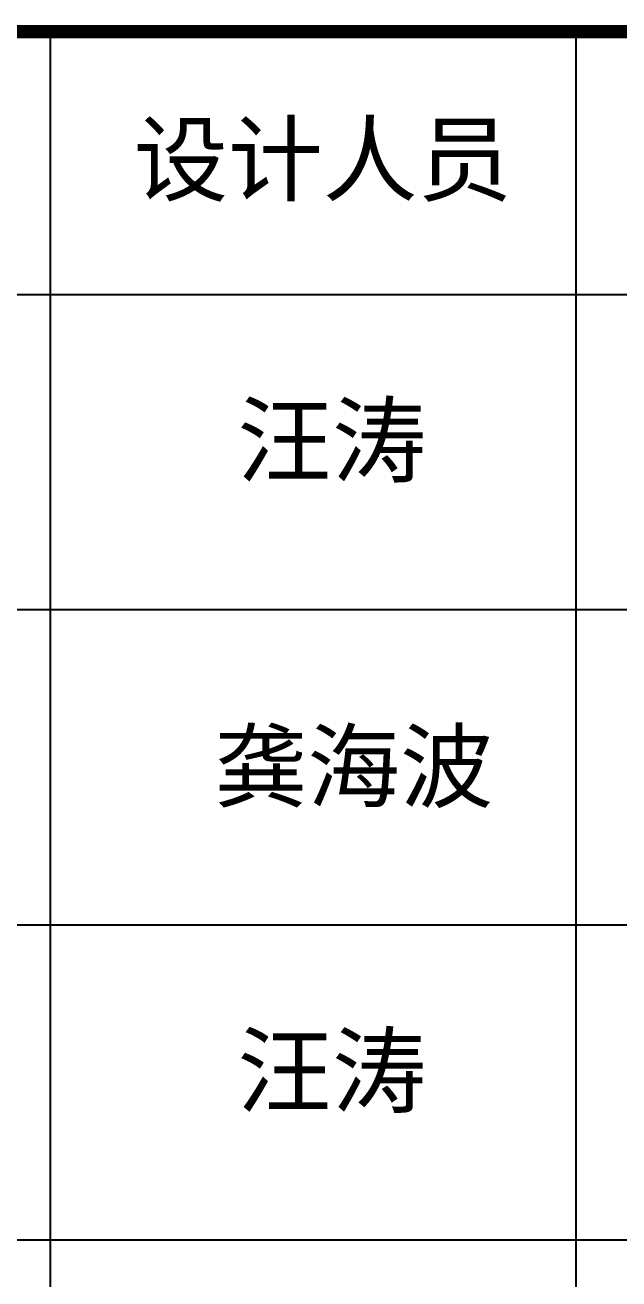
# Model space of a CAD drawing. Extents: x 69728788 to 150676229, y 20333219 to 43663798.
# Drawn here: x 75377129 to 75381630, y 20655004 to 20664513 of the extents above; entities that cross this region are included whole.
import ezdxf

# ---------------------------------------------------------------- set-up
doc = ezdxf.new("R2010")
doc.units = 0
doc.header["$LTSCALE"] = 1000
doc.header["$MEASUREMENT"] = 0
for name, color, linetype in [('PIPE-喷淋', 6, 'CONTINUOUS'), ('图框', 253, 'CONTINUOUS'), ('签名', 7, 'CONTINUOUS')]:
    doc.layers.add(name, color=color, linetype=linetype)
doc.styles.add('STYLE-黑体', font='simhei.ttf')

# ---------------------------------------------------------------- blocks, each defined once
blk = doc.blocks.new('签字')
at = {"layer": '图框', "color": 4, "style": 'STYLE-黑体'}
for p in [(1870637, 464166.8), (1870637, 460581.2)]:
    blk.add_text('汪涛', height=394.42, dxfattribs=at).set_placement(p)
at = {"layer": '签名', "color": 4, "style": 'STYLE-黑体'}
blk.add_text('龚海波', height=387.31, dxfattribs=at).set_placement((1870506.5, 462315.2))

msp = doc.modelspace()

# ---------------------------------------------------------------- linework, layer by layer
at = {"layer": '图框', "color": 0}
for p, q in [((75373338.9, 20662471.2), (75385357.4, 20662471.2)), ((75373338.9, 20662471.2), (75385357.4, 20662471.2)), ((75373338.9, 20660080.8), (75385357.4, 20660080.8)), ((75373338.9, 20657690.4), (75385357.4, 20657690.4)), ((75373338.9, 20655300), (75385357.4, 20655300))]:
    msp.add_line(p, q, dxfattribs=at)
at = {"layer": '图框', "color": 0, "const_width": 100}
msp.add_lwpolyline([(75373338.9, 20664463.2), (75385357.4, 20664463.2), (75385357.4, 20644144.8), (75373338.9, 20644144.8)], close=True, dxfattribs=at)
at = {"layer": '图框', "color": 0}
for points in [[(75377322.9, 20662471.2), (75377322.9, 20664463.2)], [(75381306.9, 20662471.2), (75381306.9, 20664463.2)], [(75377322.9, 20650917.6), (75377322.9, 20662471.2)], [(75381306.9, 20650917.6), (75381306.9, 20662471.2)]]:
    msp.add_lwpolyline(points, dxfattribs=at)

# ---------------------------------------------------------------- block references
at = {"layer": 'PIPE-喷淋', "xscale": 1.333333343267441, "yscale": 1.33333333581686, "zscale": 1.33333333333332}
msp.add_blockref('签字', (72884555, 20042212.4), dxfattribs=at)

# ---------------------------------------------------------------- texts
at = {"layer": '图框', "color": 0, "style": 'STYLE-黑体'}
msp.add_text('设计人员', height=525.89, dxfattribs=at).set_placement((75377950.5, 20663232.9))

doc.saveas('drawing.dxf')
